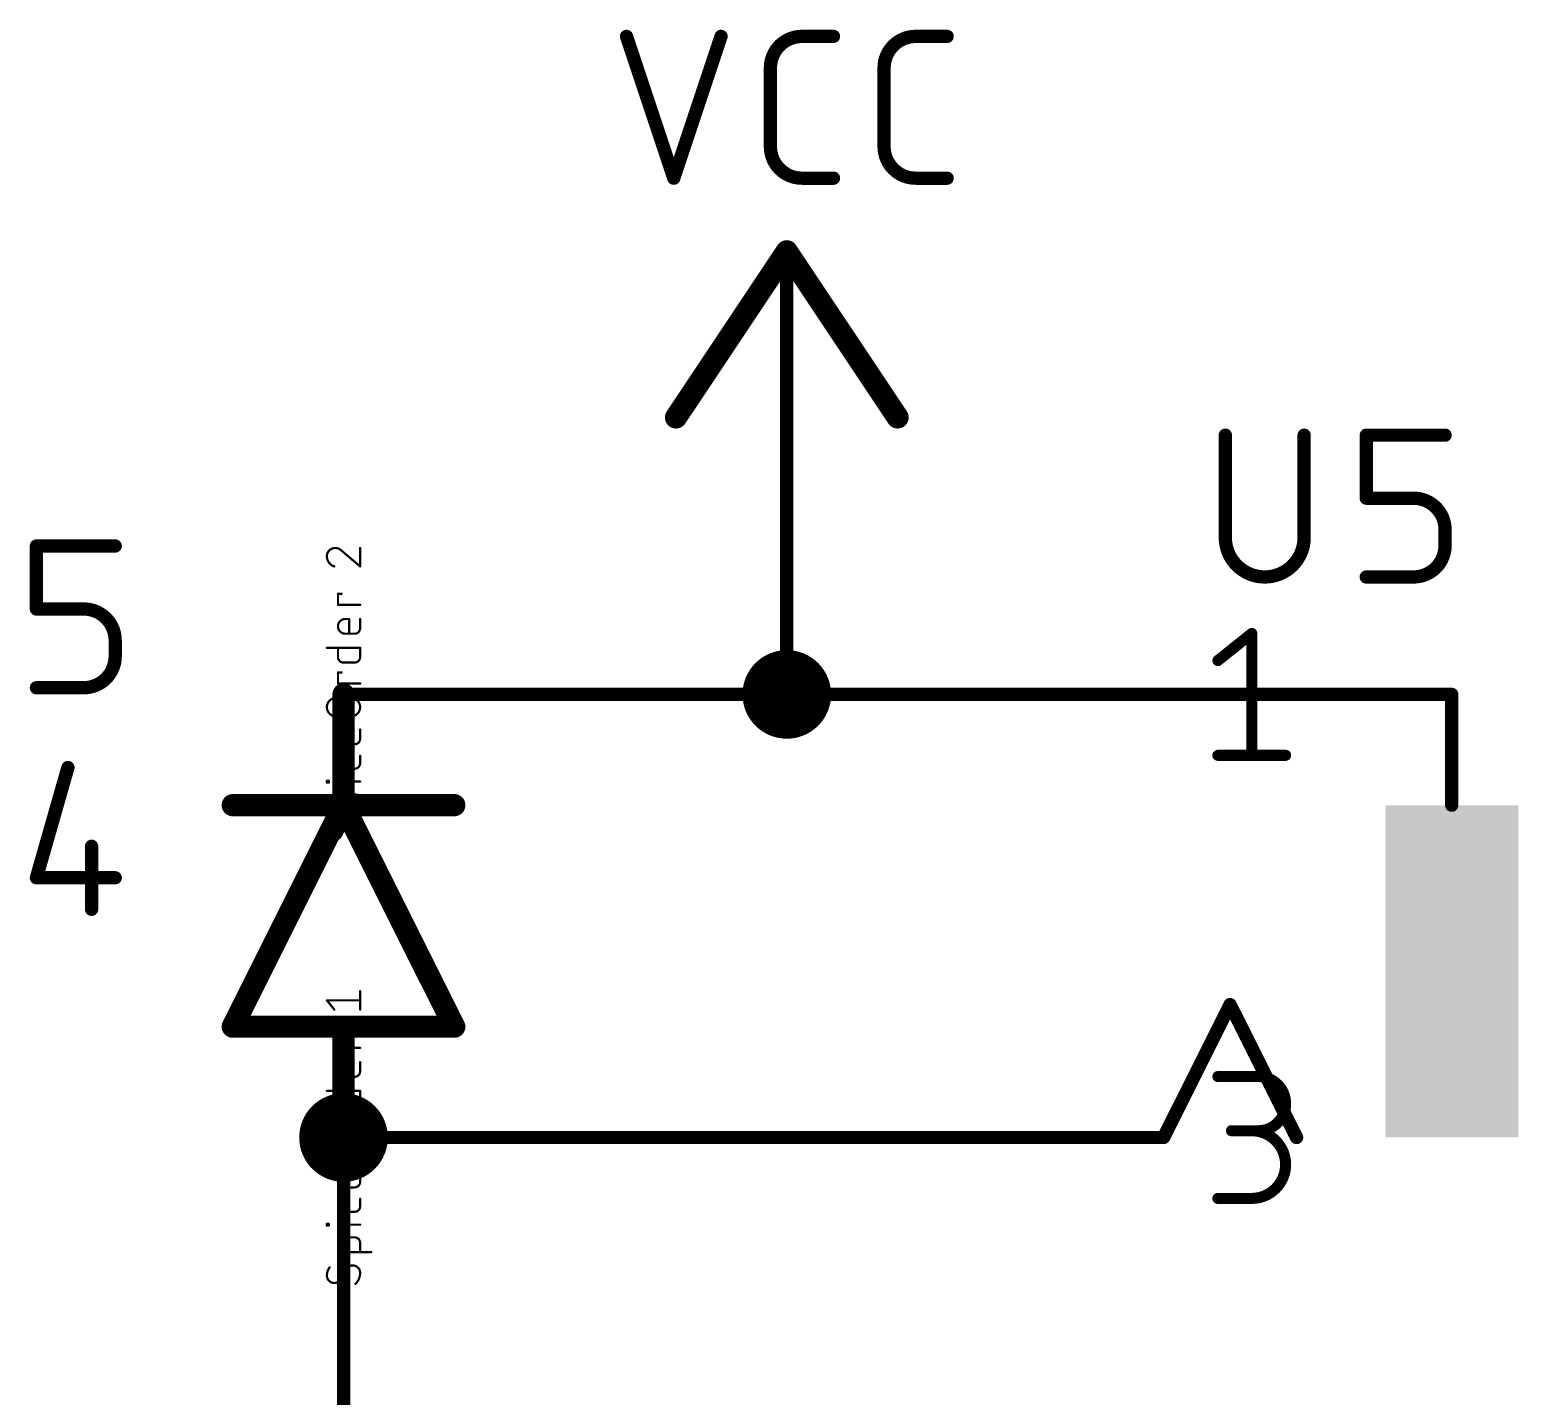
# Model space of a CAD drawing. Extents: x 13 to 226, y 41 to 152.
# Drawn here: x 194.52 to 211.58, y 75.77 to 91.44 of the extents above; entities that cross this region are included whole.
import ezdxf

# ---------------------------------------------------------------- set-up
doc = ezdxf.new("R2010")
doc.units = 0
for name, color, linetype in [('91', 122, 'CONTINUOUS'), ('94', 12, 'CONTINUOUS'), ('95', 251, 'CONTINUOUS'), ('96', 251, 'CONTINUOUS'), ('99', 40, 'CONTINUOUS')]:
    doc.layers.add(name, color=color, linetype=linetype)

# ---------------------------------------------------------------- blocks, each defined once
blk = doc.blocks.new('RECT')
blk.add_solid([(-0.5, -0.5), (0.5, -0.5), (-0.5, 0.5), (0.5, 0.5)])

msp = doc.modelspace()

# ---------------------------------------------------------------- linework, layer by layer
at = {"layer": '91', "const_width": 0.1524}
for points in [[(203.2, 83.82), (203.2, 86.36)], [(203.2, 83.82), (198.12, 83.82)], [(203.2, 78.74), (198.12, 78.74)], [(198.12, 76.2), (198.12, 78.74)]]:
    msp.add_lwpolyline(points, dxfattribs=at)
at = {"layer": '91'}
for points, const_width in [([(203.2381, 86.36, 1), (203.1619, 86.36)], 0.0762), ([(203.2, 83.566, 1), (203.2, 84.074, 1), (203.2, 83.566)], 0.508), ([(198.12, 83.8581, 1), (198.12, 83.7819)], 0.0762), ([(203.1619, 83.82, 1), (203.2381, 83.82)], 0.0762), ([(203.2, 83.7819, 1), (203.2, 83.8581)], 0.0762), ([(198.12, 78.486, 1), (198.12, 78.994, 1), (198.12, 78.486)], 0.508), ([(198.12, 78.7781, 1), (198.12, 78.7019)], 0.0762), ([(198.1581, 78.74, 1), (198.0819, 78.74)], 0.0762), ([(203.2, 78.7019, 1), (203.2, 78.7781)], 0.0762), ([(198.0819, 76.2, 1), (198.1581, 76.2)], 0.0762)]:
    msp.add_lwpolyline(points, format="xyb", dxfattribs=dict(at, const_width=const_width))
at = {"layer": '94'}
for points, const_width in [([(203.2, 88.9), (201.93, 86.995)], 0.254), ([(204.47, 86.995), (203.2, 88.9)], 0.254), ([(203.2, 86.36), (203.2, 88.9)], 0.1524), ([(198.12, 83.82), (198.12, 82.55)], 0.254), ([(203.2, 83.82), (205.74, 83.82)], 0.1524), ([(205.74, 83.82), (210.82, 83.82)], 0.1524), ([(210.82, 83.82), (210.82, 82.55)], 0.1524), ([(198.12, 82.55), (196.85, 80.01)], 0.254), ([(196.85, 82.55), (198.12, 82.55)], 0.254), ([(199.39, 80.01), (198.12, 82.55)], 0.254), ([(198.12, 82.55), (199.39, 82.55)], 0.254), ([(207.518, 78.74), (208.28, 80.264)], 0.1524), ([(208.28, 80.264), (209.042, 78.74)], 0.1524), ([(196.85, 80.01), (198.12, 80.01)], 0.254), ([(198.12, 80.01), (199.39, 80.01)], 0.254), ([(198.12, 80.01), (198.12, 78.74)], 0.254), ([(203.2, 78.74), (205.74, 78.74)], 0.1524), ([(205.74, 78.74), (207.518, 78.74)], 0.1524), ([(198.12, 76.2), (198.12, 73.66)], 0.1524)]:
    msp.add_lwpolyline(points, dxfattribs=dict(at, const_width=const_width))
for points, const_width in [([(203.2528, 88.9352, 1), (203.1472, 88.8648)], 0.127), ([(203.2528, 88.8648, 1), (203.1472, 88.9352)], 0.127), ([(203.2381, 88.9, 1), (203.1619, 88.9)], 0.0762), ([(201.8772, 87.0302, 1), (201.9828, 86.9598)], 0.127), ([(204.4172, 86.9598, 1), (204.5228, 87.0302)], 0.127), ([(203.1619, 86.36, 1), (203.2381, 86.36)], 0.0762), ([(198.1835, 83.82, 1), (198.0565, 83.82)], 0.127), ([(203.2, 83.8581, 1), (203.2, 83.7819)], 0.0762), ([(205.74, 83.8581, 1), (205.74, 83.7819)], 0.0762), ([(205.74, 83.7819, 1), (205.74, 83.8581)], 0.0762), ([(210.8581, 83.82, 1), (210.7819, 83.82)], 0.0762), ([(210.82, 83.7819, 1), (210.82, 83.8581)], 0.0762), ([(196.85, 82.6135, 1), (196.85, 82.4865)], 0.127), ([(198.1768, 82.5784, 1), (198.0632, 82.5216)], 0.127), ([(198.12, 82.6135, 1), (198.12, 82.4865)], 0.127), ([(198.0565, 82.55, 1), (198.1835, 82.55)], 0.127), ([(198.1768, 82.5216, 1), (198.0632, 82.5784)], 0.127), ([(198.12, 82.4865, 1), (198.12, 82.6135)], 0.127), ([(199.39, 82.4865, 1), (199.39, 82.6135)], 0.127), ([(210.7819, 82.55, 1), (210.8581, 82.55)], 0.0762), ([(208.3141, 80.281, 1), (208.2459, 80.247)], 0.0762), ([(208.3141, 80.247, 1), (208.2459, 80.281)], 0.0762), ([(196.85, 80.0735, 1), (196.85, 79.9465)], 0.127), ([(196.7932, 80.0384, 1), (196.9068, 79.9816)], 0.127), ([(198.12, 80.0735, 1), (198.12, 79.9465)], 0.127), ([(198.1835, 80.01, 1), (198.0565, 80.01)], 0.127), ([(198.12, 79.9465, 1), (198.12, 80.0735)], 0.127), ([(199.3332, 79.9816, 1), (199.4468, 80.0384)], 0.127), ([(199.39, 79.9465, 1), (199.39, 80.0735)], 0.127), ([(203.2, 78.7781, 1), (203.2, 78.7019)], 0.0762), ([(205.74, 78.7781, 1), (205.74, 78.7019)], 0.0762), ([(205.74, 78.7019, 1), (205.74, 78.7781)], 0.0762), ([(207.518, 78.7019, 1), (207.518, 78.7781)], 0.0762), ([(198.0565, 78.74, 1), (198.1835, 78.74)], 0.127), ([(207.4839, 78.757, 1), (207.5521, 78.723)], 0.0762), ([(209.0079, 78.723, 1), (209.0761, 78.757)], 0.0762), ([(198.1581, 76.2, 1), (198.0819, 76.2)], 0.0762)]:
    msp.add_lwpolyline(points, format="xyb", dxfattribs=dict(at, const_width=const_width))
at = {"layer": '95'}
for points, const_width in [([(208.2255, 86.7918), (208.2255, 85.6178)], 0.1524), ([(209.1286, 85.6178), (209.1286, 86.7918)], 0.1524), ([(209.8407, 86.0693), (209.8407, 86.7918)], 0.1524), ([(209.8407, 86.7918), (210.7438, 86.7918)], 0.1524), ([(210.3826, 86.0693), (209.8407, 86.0693)], 0.1524), ([(210.7438, 85.5274), (210.7438, 85.7081)], 0.1524), ([(194.6007, 84.7993), (194.6007, 85.5218)], 0.1524), ([(194.6007, 85.5218), (195.5038, 85.5218)], 0.1524), ([(209.8407, 85.1662), (210.3826, 85.1662)], 0.1524), ([(195.1426, 84.7993), (194.6007, 84.7993)], 0.1524), ([(195.5038, 84.2574), (195.5038, 84.4381)], 0.1524), ([(208.1403, 84.2081), (208.5284, 84.5185)], 0.127), ([(208.5284, 84.5185), (208.5284, 83.1215)], 0.127), ([(194.6007, 83.8962), (195.1426, 83.8962)], 0.1524), ([(208.1403, 83.1215), (208.9164, 83.1215)], 0.127), ([(208.1403, 79.4385), (208.606, 79.4385)], 0.127), ([(208.606, 78.8176), (208.2955, 78.8176)], 0.127), ([(208.1403, 78.0415), (208.5284, 78.0415)], 0.127)]:
    msp.add_lwpolyline(points, dxfattribs=dict(at, const_width=const_width))
for points, const_width in [([(208.2636, 86.7918, 1), (208.1874, 86.7918)], 0.0762), ([(209.1667, 86.7918, 1), (209.0905, 86.7918)], 0.0762), ([(209.8788, 86.7918, 1), (209.8026, 86.7918)], 0.0762), ([(209.8407, 86.8299, 1), (209.8407, 86.7537)], 0.0762), ([(210.7438, 86.7537, 1), (210.7438, 86.8299)], 0.0762), ([(209.8407, 86.1074, 1), (209.8407, 86.0312)], 0.0762), ([(210.7438, 85.7081, 0.4142), (210.3826, 86.0693)], 0.1524), ([(210.3826, 86.1074, 1), (210.3826, 86.0312)], 0.0762), ([(210.3826, 86.0312, 1), (210.3826, 86.1074)], 0.0762), ([(209.8026, 86.0693, 1), (209.8788, 86.0693)], 0.0762), ([(208.2255, 85.6178, 1), (209.1286, 85.6178)], 0.1524), ([(208.2636, 85.6178, 1), (208.1874, 85.6178)], 0.0762), ([(208.1874, 85.6178, 1), (208.2636, 85.6178)], 0.0762), ([(209.1667, 85.6178, 1), (209.0905, 85.6178)], 0.0762), ([(209.0905, 85.6178, 1), (209.1667, 85.6178)], 0.0762), ([(210.7819, 85.7081, 1), (210.7057, 85.7081)], 0.0762), ([(210.7057, 85.7081, 1), (210.7819, 85.7081)], 0.0762), ([(194.6388, 85.5218, 1), (194.5626, 85.5218)], 0.0762), ([(194.6007, 85.5599, 1), (194.6007, 85.4837)], 0.0762), ([(195.5038, 85.4837, 1), (195.5038, 85.5599)], 0.0762), ([(210.3826, 85.1662, 0.4142), (210.7438, 85.5274)], 0.1524), ([(210.7819, 85.5274, 1), (210.7057, 85.5274)], 0.0762), ([(210.7057, 85.5274, 1), (210.7819, 85.5274)], 0.0762), ([(209.8407, 85.2043, 1), (209.8407, 85.1281)], 0.0762), ([(210.3826, 85.2043, 1), (210.3826, 85.1281)], 0.0762), ([(210.3826, 85.1281, 1), (210.3826, 85.2043)], 0.0762), ([(194.6007, 84.8374, 1), (194.6007, 84.7612)], 0.0762), ([(194.5626, 84.7993, 1), (194.6388, 84.7993)], 0.0762), ([(195.5038, 84.4381, 0.4142), (195.1426, 84.7993)], 0.1524), ([(195.1426, 84.8374, 1), (195.1426, 84.7612)], 0.0762), ([(195.1426, 84.7612, 1), (195.1426, 84.8374)], 0.0762), ([(195.5419, 84.4381, 1), (195.4657, 84.4381)], 0.0762), ([(195.4657, 84.4381, 1), (195.5419, 84.4381)], 0.0762), ([(208.5601, 84.5185, 1), (208.4966, 84.5185)], 0.0635), ([(208.5482, 84.4937, 1), (208.5085, 84.5433)], 0.0635), ([(195.1426, 83.8962, 0.4142), (195.5038, 84.2574)], 0.1524), ([(195.5419, 84.2574, 1), (195.4657, 84.2574)], 0.0762), ([(195.4657, 84.2574, 1), (195.5419, 84.2574)], 0.0762), ([(208.1205, 84.2328, 1), (208.1601, 84.1833)], 0.0635), ([(194.6007, 83.9343, 1), (194.6007, 83.8581)], 0.0762), ([(195.1426, 83.9343, 1), (195.1426, 83.8581)], 0.0762), ([(195.1426, 83.8581, 1), (195.1426, 83.9343)], 0.0762), ([(208.1403, 83.1532, 1), (208.1403, 83.0897)], 0.0635), ([(208.4966, 83.1215, 1), (208.5601, 83.1215)], 0.0635), ([(208.9164, 83.0897, 1), (208.9164, 83.1532)], 0.0635), ([(208.1403, 79.4703, 1), (208.1403, 79.4068)], 0.0635), ([(208.606, 78.8176, 1), (208.606, 79.4385)], 0.127), ([(208.606, 79.4703, 1), (208.606, 79.4068)], 0.0635), ([(208.606, 79.4068, 1), (208.606, 79.4703)], 0.0635), ([(208.2955, 78.8494, 1), (208.2955, 78.7859)], 0.0635), ([(208.5284, 78.8494, 1), (208.5284, 78.7859)], 0.0635), ([(208.5284, 78.0415, 1), (208.5284, 78.8176)], 0.127), ([(208.606, 78.8494, 1), (208.606, 78.7859)], 0.0635), ([(208.606, 78.7859, 1), (208.606, 78.8494)], 0.0635), ([(208.1403, 78.0733, 1), (208.1403, 78.0097)], 0.0635), ([(208.5284, 78.0733, 1), (208.5284, 78.0097)], 0.0635), ([(208.5284, 78.0097, 1), (208.5284, 78.0733)], 0.0635)]:
    msp.add_lwpolyline(points, format="xyb", dxfattribs=dict(at, const_width=const_width))
at = {"layer": '96', "const_width": 0.1524}
for points in [[(201.3627, 91.3638), (201.9046, 89.7382)], [(201.9046, 89.7382), (202.4464, 91.3638)], [(203.3734, 91.3638), (203.7347, 91.3638)], [(204.676, 91.3638), (205.0373, 91.3638)], [(203.0122, 90.0994), (203.0122, 91.0026)], [(204.3148, 90.0994), (204.3148, 91.0026)], [(203.7347, 89.7382), (203.3734, 89.7382)], [(205.0373, 89.7382), (204.676, 89.7382)], [(194.9619, 82.9818), (194.6007, 81.7174)], [(195.2329, 82.0787), (195.2329, 81.3562)], [(194.6007, 81.7174), (195.5038, 81.7174)]]:
    msp.add_lwpolyline(points, dxfattribs=at)
at = {"layer": '96'}
for points, const_width in [([(201.3989, 91.3758, 1), (201.3266, 91.3518)], 0.0762), ([(202.4826, 91.3518, 1), (202.4103, 91.3758)], 0.0762), ([(203.3734, 91.3638, 0.4142), (203.0122, 91.0026)], 0.1524), ([(203.3734, 91.4019, 1), (203.3734, 91.3257)], 0.0762), ([(203.3734, 91.3257, 1), (203.3734, 91.4019)], 0.0762), ([(203.7347, 91.3257, 1), (203.7347, 91.4019)], 0.0762), ([(204.676, 91.3638, 0.4142), (204.3148, 91.0026)], 0.1524), ([(204.676, 91.4019, 1), (204.676, 91.3257)], 0.0762), ([(204.676, 91.3257, 1), (204.676, 91.4019)], 0.0762), ([(205.0373, 91.3257, 1), (205.0373, 91.4019)], 0.0762), ([(203.0503, 91.0026, 1), (202.9741, 91.0026)], 0.0762), ([(202.9741, 91.0026, 1), (203.0503, 91.0026)], 0.0762), ([(204.3529, 91.0026, 1), (204.2767, 91.0026)], 0.0762), ([(204.2767, 91.0026, 1), (204.3529, 91.0026)], 0.0762), ([(203.0122, 90.0994, 0.4142), (203.3734, 89.7382)], 0.1524), ([(203.0503, 90.0994, 1), (202.9741, 90.0994)], 0.0762), ([(202.9741, 90.0994, 1), (203.0503, 90.0994)], 0.0762), ([(204.3148, 90.0994, 0.4142), (204.676, 89.7382)], 0.1524), ([(204.3529, 90.0994, 1), (204.2767, 90.0994)], 0.0762), ([(204.2767, 90.0994, 1), (204.3529, 90.0994)], 0.0762), ([(201.8684, 89.7502, 1), (201.9407, 89.7262)], 0.0762), ([(201.8684, 89.7262, 1), (201.9407, 89.7502)], 0.0762), ([(203.3734, 89.7763, 1), (203.3734, 89.7001)], 0.0762), ([(203.3734, 89.7001, 1), (203.3734, 89.7763)], 0.0762), ([(203.7347, 89.7001, 1), (203.7347, 89.7763)], 0.0762), ([(204.676, 89.7763, 1), (204.676, 89.7001)], 0.0762), ([(204.676, 89.7001, 1), (204.676, 89.7763)], 0.0762), ([(205.0373, 89.7001, 1), (205.0373, 89.7763)], 0.0762), ([(194.9986, 82.9713, 1), (194.9253, 82.9923)], 0.0762), ([(195.271, 82.0787, 1), (195.1948, 82.0787)], 0.0762), ([(194.6007, 81.7555, 1), (194.6007, 81.6793)], 0.0762), ([(194.5641, 81.7279, 1), (194.6373, 81.707)], 0.0762), ([(195.5038, 81.6793, 1), (195.5038, 81.7555)], 0.0762), ([(195.1948, 81.3562, 1), (195.271, 81.3562)], 0.0762)]:
    msp.add_lwpolyline(points, format="xyb", dxfattribs=dict(at, const_width=const_width))
at = {"layer": '99'}
for points, const_width in [([(198.0248, 85.4986, 0.4142), (197.9295, 85.4033)], 0.0254), ([(198.0247, 85.5049, 1), (198.0248, 85.4922)], 0.0127), ([(198.0988, 85.4668, 0.2053), (198.0248, 85.4986)], 0.0254), ([(198.0248, 85.4922, 1), (198.0248, 85.5049)], 0.0127), ([(198.1029, 85.4717, 1), (198.0947, 85.462)], 0.0127), ([(198.0942, 85.4625, 1), (198.1034, 85.4712)], 0.0127), ([(198.3169, 85.4986, 1), (198.3042, 85.4986)], 0.0127), ([(197.9295, 85.4033, 0.3252), (198.0142, 85.2869)], 0.0254), ([(197.9358, 85.4033, 1), (197.9232, 85.4033)], 0.0127), ([(197.9232, 85.4033, 1), (197.9359, 85.4033)], 0.0127), ([(198.0122, 85.2809, 1), (198.0161, 85.293)], 0.0127), ([(198.3042, 85.2869, 1), (198.3169, 85.2869)], 0.0127), ([(198.3064, 85.2821, 1), (198.3146, 85.2918)], 0.0127), ([(198.0628, 84.9737, 1), (198.0502, 84.9737)], 0.0127), ([(198.0565, 84.98, 1), (198.0565, 84.9673)], 0.0127), ([(198.0988, 84.9673, 1), (198.0988, 84.98)], 0.0127), ([(198.0565, 84.853, 1), (198.0565, 84.8403)], 0.0127), ([(198.0502, 84.8467, 1), (198.0628, 84.8467)], 0.0127), ([(198.3105, 84.8403, 1), (198.3105, 84.853)], 0.0127), ([(198.1412, 84.6849, 1), (198.1412, 84.5156)], 0.0254), ([(198.1412, 84.6913, 1), (198.1412, 84.6786)], 0.0127), ([(198.1412, 84.6786, 1), (198.1412, 84.6913)], 0.0127), ([(198.1899, 84.6849, 1), (198.1772, 84.6849)], 0.0127), ([(198.1835, 84.6786, 1), (198.1835, 84.6913)], 0.0127), ([(198.3169, 84.6849, 1), (198.3042, 84.6849)], 0.0127), ([(198.1412, 84.522, 1), (198.1412, 84.5093)], 0.0127), ([(198.1412, 84.5093, 1), (198.1412, 84.522)], 0.0127), ([(198.1772, 84.5156, 1), (198.1899, 84.5156)], 0.0127), ([(198.247, 84.5156, 0.4142), (198.3105, 84.5791)], 0.0254), ([(198.247, 84.522, 1), (198.247, 84.5093)], 0.0127), ([(198.247, 84.5093, 1), (198.247, 84.522)], 0.0127), ([(198.3169, 84.5791, 1), (198.3042, 84.5791)], 0.0127), ([(198.3042, 84.5791, 1), (198.3169, 84.5791)], 0.0127), ([(197.9295, 84.3604, 1), (197.9295, 84.3477)], 0.0127), ([(198.0628, 84.3541, 1), (198.0502, 84.3541)], 0.0127), ([(198.3169, 84.3541, 1), (198.3042, 84.3541)], 0.0127), ([(198.3105, 84.3477, 1), (198.3105, 84.3604)], 0.0127), ([(198.0565, 84.2483, 0.4142), (198.12, 84.1848)], 0.0254), ([(198.0628, 84.2483, 1), (198.0502, 84.2483)], 0.0127), ([(198.0502, 84.2483, 1), (198.0628, 84.2483)], 0.0127), ([(198.12, 84.1911, 1), (198.12, 84.1784)], 0.0127), ([(198.12, 84.1784, 1), (198.12, 84.1911)], 0.0127), ([(198.247, 84.1848, 0.4142), (198.3105, 84.2483)], 0.0254), ([(198.247, 84.1911, 1), (198.247, 84.1784)], 0.0127), ([(198.247, 84.1784, 1), (198.247, 84.1911)], 0.0127), ([(198.3169, 84.2483, 1), (198.3042, 84.2483)], 0.0127), ([(198.3042, 84.2483, 1), (198.3169, 84.2483)], 0.0127), ([(198.0628, 84.0715, 1), (198.0502, 84.0715)], 0.0127), ([(198.0565, 84.0778, 1), (198.0565, 84.0651)], 0.0127), ([(198.0565, 83.9508, 1), (198.0565, 83.9381)], 0.0127), ([(198.0502, 83.9445, 1), (198.0628, 83.9445)], 0.0127), ([(198.0988, 84.0651, 1), (198.0988, 84.0778)], 0.0127), ([(198.3105, 83.9381, 1), (198.3105, 83.9508)], 0.0127), ([(198.0353, 83.7795, 1), (198.0353, 83.5679)], 0.0254), ([(198.0353, 83.7859, 1), (198.0353, 83.7732)], 0.0127), ([(198.0353, 83.7732, 1), (198.0353, 83.7859)], 0.0127), ([(198.2047, 83.5679, 1), (198.2047, 83.7795)], 0.0254), ([(198.2047, 83.7859, 1), (198.2047, 83.7732)], 0.0127), ([(198.2047, 83.7732, 1), (198.2047, 83.7859)], 0.0127), ([(198.0353, 83.5742, 1), (198.0353, 83.5615)], 0.0127), ([(198.0353, 83.5615, 1), (198.0353, 83.5742)], 0.0127), ([(198.1412, 83.417, 1), (198.1412, 83.2477)], 0.0254), ([(198.1412, 83.4233, 1), (198.1412, 83.4106)], 0.0127), ([(198.1412, 83.4106, 1), (198.1412, 83.4233)], 0.0127), ([(198.1899, 83.417, 1), (198.1772, 83.417)], 0.0127), ([(198.1835, 83.4106, 1), (198.1835, 83.4233)], 0.0127), ([(198.2047, 83.5742, 1), (198.2047, 83.5615)], 0.0127), ([(198.2047, 83.5615, 1), (198.2047, 83.5742)], 0.0127), ([(198.3169, 83.417, 1), (198.3042, 83.417)], 0.0127), ([(198.1412, 83.254, 1), (198.1412, 83.2413)], 0.0127), ([(198.1412, 83.2413, 1), (198.1412, 83.254)], 0.0127), ([(198.1772, 83.2477, 1), (198.1899, 83.2477)], 0.0127), ([(198.247, 83.2477, 0.4142), (198.3105, 83.3112)], 0.0254), ([(198.247, 83.254, 1), (198.247, 83.2413)], 0.0127), ([(198.247, 83.2413, 1), (198.247, 83.254)], 0.0127), ([(198.3169, 83.3112, 1), (198.3042, 83.3112)], 0.0127), ([(198.3042, 83.3112, 1), (198.3169, 83.3112)], 0.0127), ([(198.0628, 83.1158, 1), (198.0502, 83.1158)], 0.0127), ([(198.3169, 83.1158, 1), (198.3042, 83.1158)], 0.0127), ([(198.0565, 83.0311, 0.4142), (198.12, 82.9676)], 0.0254), ([(198.0628, 83.0311, 1), (198.0502, 83.0311)], 0.0127), ([(198.0502, 83.0311, 1), (198.0628, 83.0311)], 0.0127), ([(198.12, 82.974, 1), (198.12, 82.9613)], 0.0127), ([(198.12, 82.9613, 1), (198.12, 82.974)], 0.0127), ([(198.247, 82.9676, 0.4142), (198.3105, 83.0311)], 0.0254), ([(198.247, 82.974, 1), (198.247, 82.9613)], 0.0127), ([(198.247, 82.9613, 1), (198.247, 82.974)], 0.0127), ([(198.3169, 83.0311, 1), (198.3042, 83.0311)], 0.0127), ([(198.3042, 83.0311, 1), (198.3169, 83.0311)], 0.0127), ([(197.9295, 82.8372, 1), (197.9295, 82.8245)], 0.0127), ([(197.9295, 82.816, 1), (197.9295, 82.8033)], 0.0127), ([(197.9359, 82.8308, 1), (197.9232, 82.8308)], 0.0127), ([(197.9232, 82.8097, 1), (197.9359, 82.8097)], 0.0127), ([(197.957, 82.8308, 1), (197.9443, 82.8308)], 0.0127), ([(197.9443, 82.8097, 1), (197.957, 82.8097)], 0.0127), ([(197.9507, 82.8245, 1), (197.9507, 82.8372)], 0.0127), ([(197.9507, 82.8033, 1), (197.9507, 82.816)], 0.0127), ([(198.0565, 82.8266, 1), (198.0565, 82.8139)], 0.0127), ([(198.3105, 82.8139, 1), (198.3105, 82.8266)], 0.0127), ([(198.12, 82.675, 0.4142), (198.0565, 82.6115)], 0.0254), ([(198.0628, 82.6115, 1), (198.0502, 82.6115)], 0.0127), ([(198.0502, 82.6115, 1), (198.0628, 82.6115)], 0.0127), ([(198.12, 82.6813, 1), (198.12, 82.6686)], 0.0127), ([(198.12, 82.6686, 1), (198.12, 82.6813)], 0.0127), ([(198.3105, 82.6115, 0.4142), (198.247, 82.675)], 0.0254), ([(198.247, 82.6813, 1), (198.247, 82.6686)], 0.0127), ([(198.247, 82.6686, 1), (198.247, 82.6813)], 0.0127), ([(198.3169, 82.6115, 1), (198.3042, 82.6115)], 0.0127), ([(198.3042, 82.6115, 1), (198.3169, 82.6115)], 0.0127), ([(198.0565, 82.512, 1), (198.0565, 82.4993)], 0.0127), ([(198.0502, 82.5056, 1), (198.0628, 82.5056)], 0.0127), ([(198.3042, 82.5056, 1), (198.3169, 82.5056)], 0.0127), ([(198.4375, 82.4993, 1), (198.4375, 82.512)], 0.0127), ([(197.9613, 82.3319, 0.1623), (197.9295, 82.2367)], 0.0254), ([(197.9295, 82.2367, 0.4142), (198.0142, 82.152)], 0.0254), ([(197.9359, 82.2367, 1), (197.9232, 82.2367)], 0.0127), ([(197.9232, 82.2367, 1), (197.9359, 82.2367)], 0.0127), ([(197.9663, 82.3281, 1), (197.9562, 82.3357)], 0.0127), ([(198.2258, 82.3531, 0.2656), (198.1518, 82.3107)], 0.0254), ([(198.1463, 82.314, 1), (198.1572, 82.3075)], 0.0127), ([(198.1573, 82.3077, 1), (198.1462, 82.3138)], 0.0127), ([(198.3105, 82.2684, 0.4142), (198.2258, 82.3531)], 0.0254), ([(198.2258, 82.3594, 1), (198.2258, 82.3467)], 0.0127), ([(198.2258, 82.3467, 1), (198.2258, 82.3594)], 0.0127), ([(198.2576, 82.1414, 0.2), (198.3105, 82.2684)], 0.0254), ([(198.3168, 82.2684, 1), (198.3042, 82.2684)], 0.0127), ([(198.3042, 82.2684, 1), (198.3169, 82.2684)], 0.0127), ([(198.0142, 82.152, 0.2656), (198.0883, 82.1943)], 0.0254), ([(198.0142, 82.1583, 1), (198.0142, 82.1457)], 0.0127), ([(198.0142, 82.1457, 1), (198.0142, 82.1583)], 0.0127), ([(198.0827, 82.1974, 1), (198.0938, 82.1913)], 0.0127), ([(198.0937, 82.1911, 1), (198.0828, 82.1976)], 0.0127), ([(198.2531, 82.1459, 1), (198.2621, 82.1369)], 0.0127), ([(198.3169, 80.4186, 1), (198.3042, 80.4186)], 0.0127), ([(197.9345, 80.3167, 1), (197.9245, 80.3088)], 0.0127), ([(197.9295, 80.3191, 1), (197.9295, 80.3064)], 0.0127), ([(198.0092, 80.2029, 1), (198.0191, 80.2109)], 0.0127), ([(198.3042, 80.2069, 1), (198.3169, 80.2069)], 0.0127), ([(198.3105, 80.3064, 1), (198.3105, 80.3191)], 0.0127), ([(198.0628, 79.8937, 1), (198.0502, 79.8937)], 0.0127), ([(198.0565, 79.9, 1), (198.0565, 79.8873)], 0.0127), ([(198.0988, 79.8873, 1), (198.0988, 79.9)], 0.0127), ([(198.0565, 79.773, 1), (198.0565, 79.7603)], 0.0127), ([(198.0502, 79.7667, 1), (198.0628, 79.7667)], 0.0127), ([(198.3105, 79.7603, 1), (198.3105, 79.773)], 0.0127), ([(198.1412, 79.6049, 1), (198.1412, 79.4356)], 0.0254), ([(198.1412, 79.6113, 1), (198.1412, 79.5986)], 0.0127), ([(198.1412, 79.5986, 1), (198.1412, 79.6113)], 0.0127), ([(198.1899, 79.6049, 1), (198.1772, 79.6049)], 0.0127), ([(198.1835, 79.5986, 1), (198.1835, 79.6113)], 0.0127), ([(198.247, 79.4356, 0.4142), (198.3105, 79.4991)], 0.0254), ([(198.3169, 79.6049, 1), (198.3042, 79.6049)], 0.0127), ([(198.3169, 79.4991, 1), (198.3042, 79.4991)], 0.0127), ([(198.3042, 79.4991, 1), (198.3169, 79.4991)], 0.0127), ([(198.1412, 79.442, 1), (198.1412, 79.4293)], 0.0127), ([(198.1412, 79.4293, 1), (198.1412, 79.442)], 0.0127), ([(198.1772, 79.4356, 1), (198.1899, 79.4356)], 0.0127), ([(198.247, 79.442, 1), (198.247, 79.4293)], 0.0127), ([(198.247, 79.4293, 1), (198.247, 79.442)], 0.0127), ([(197.9295, 79.2804, 1), (197.9295, 79.2677)], 0.0127), ([(198.0628, 79.2741, 1), (198.0502, 79.2741)], 0.0127), ([(198.0565, 79.1683, 0.4142), (198.12, 79.1048)], 0.0254), ([(198.0628, 79.1683, 1), (198.0502, 79.1683)], 0.0127), ([(198.0502, 79.1683, 1), (198.0628, 79.1683)], 0.0127), ([(198.247, 79.1048, 0.4142), (198.3105, 79.1683)], 0.0254), ([(198.3169, 79.2741, 1), (198.3042, 79.2741)], 0.0127), ([(198.3169, 79.1683, 1), (198.3042, 79.1683)], 0.0127), ([(198.3042, 79.1683, 1), (198.3169, 79.1683)], 0.0127), ([(198.3105, 79.2677, 1), (198.3105, 79.2804)], 0.0127), ([(198.0628, 78.9915, 1), (198.0502, 78.9915)], 0.0127), ([(198.0565, 78.9978, 1), (198.0565, 78.9851)], 0.0127), ([(198.0988, 78.9851, 1), (198.0988, 78.9978)], 0.0127), ([(198.12, 79.1111, 1), (198.12, 79.0984)], 0.0127), ([(198.12, 79.0984, 1), (198.12, 79.1111)], 0.0127), ([(198.247, 79.1111, 1), (198.247, 79.0984)], 0.0127), ([(198.247, 79.0984, 1), (198.247, 79.1111)], 0.0127), ([(198.0565, 78.8708, 1), (198.0565, 78.8581)], 0.0127), ([(198.0502, 78.8645, 1), (198.0628, 78.8645)], 0.0127), ([(198.3105, 78.8581, 1), (198.3105, 78.8708)], 0.0127), ([(198.0353, 78.6995, 1), (198.0353, 78.4879)], 0.0254), ([(198.0353, 78.7059, 1), (198.0353, 78.6932)], 0.0127), ([(198.0353, 78.6932, 1), (198.0353, 78.7059)], 0.0127), ([(198.2047, 78.4879, 1), (198.2047, 78.6995)], 0.0254), ([(198.2047, 78.7059, 1), (198.2047, 78.6932)], 0.0127), ([(198.2047, 78.6932, 1), (198.2047, 78.7059)], 0.0127), ([(198.0353, 78.4942, 1), (198.0353, 78.4815)], 0.0127), ([(198.0353, 78.4815, 1), (198.0353, 78.4942)], 0.0127), ([(198.2047, 78.4942, 1), (198.2047, 78.4815)], 0.0127), ([(198.2047, 78.4815, 1), (198.2047, 78.4942)], 0.0127), ([(198.1412, 78.337, 1), (198.1412, 78.1677)], 0.0254), ([(198.1412, 78.3433, 1), (198.1412, 78.3306)], 0.0127), ([(198.1412, 78.3306, 1), (198.1412, 78.3433)], 0.0127), ([(198.1899, 78.337, 1), (198.1772, 78.337)], 0.0127), ([(198.1835, 78.3306, 1), (198.1835, 78.3433)], 0.0127), ([(198.3169, 78.337, 1), (198.3042, 78.337)], 0.0127), ([(198.1412, 78.174, 1), (198.1412, 78.1613)], 0.0127), ([(198.1412, 78.1613, 1), (198.1412, 78.174)], 0.0127), ([(198.1772, 78.1677, 1), (198.1899, 78.1677)], 0.0127), ([(198.247, 78.1677, 0.4142), (198.3105, 78.2312)], 0.0254), ([(198.247, 78.174, 1), (198.247, 78.1613)], 0.0127), ([(198.247, 78.1613, 1), (198.247, 78.174)], 0.0127), ([(198.3169, 78.2312, 1), (198.3042, 78.2312)], 0.0127), ([(198.3042, 78.2312, 1), (198.3169, 78.2312)], 0.0127), ([(198.0628, 78.0358, 1), (198.0502, 78.0358)], 0.0127), ([(198.0565, 77.9511, 0.4142), (198.12, 77.8876)], 0.0254), ([(198.0628, 77.9511, 1), (198.0502, 77.9511)], 0.0127), ([(198.0502, 77.9511, 1), (198.0628, 77.9511)], 0.0127), ([(198.247, 77.8876, 0.4142), (198.3105, 77.9511)], 0.0254), ([(198.3169, 78.0358, 1), (198.3042, 78.0358)], 0.0127), ([(198.3169, 77.9511, 1), (198.3042, 77.9511)], 0.0127), ([(198.3042, 77.9511, 1), (198.3169, 77.9511)], 0.0127), ([(198.12, 77.894, 1), (198.12, 77.8813)], 0.0127), ([(198.12, 77.8813, 1), (198.12, 77.894)], 0.0127), ([(198.247, 77.894, 1), (198.247, 77.8813)], 0.0127), ([(198.247, 77.8813, 1), (198.247, 77.894)], 0.0127), ([(197.9295, 77.7572, 1), (197.9295, 77.7445)], 0.0127), ([(197.9295, 77.736, 1), (197.9295, 77.7233)], 0.0127), ([(197.9359, 77.7508, 1), (197.9232, 77.7508)], 0.0127), ([(197.9232, 77.7297, 1), (197.9359, 77.7297)], 0.0127), ([(197.957, 77.7508, 1), (197.9443, 77.7508)], 0.0127), ([(197.9443, 77.7297, 1), (197.957, 77.7297)], 0.0127), ([(197.9507, 77.7445, 1), (197.9507, 77.7572)], 0.0127), ([(197.9507, 77.7233, 1), (197.9507, 77.736)], 0.0127), ([(198.0565, 77.7466, 1), (198.0565, 77.7339)], 0.0127), ([(198.3105, 77.7339, 1), (198.3105, 77.7466)], 0.0127), ([(198.12, 77.595, 0.4142), (198.0565, 77.5315)], 0.0254), ([(198.0628, 77.5315, 1), (198.0502, 77.5315)], 0.0127), ([(198.0502, 77.5315, 1), (198.0628, 77.5315)], 0.0127), ([(198.12, 77.6013, 1), (198.12, 77.5886)], 0.0127), ([(198.12, 77.5886, 1), (198.12, 77.6013)], 0.0127), ([(198.3105, 77.5315, 0.4142), (198.247, 77.595)], 0.0254), ([(198.247, 77.6013, 1), (198.247, 77.5886)], 0.0127), ([(198.247, 77.5886, 1), (198.247, 77.6013)], 0.0127), ([(198.3169, 77.5315, 1), (198.3042, 77.5315)], 0.0127), ([(198.3042, 77.5315, 1), (198.3169, 77.5315)], 0.0127), ([(198.0565, 77.432, 1), (198.0565, 77.4193)], 0.0127), ([(198.0502, 77.4256, 1), (198.0628, 77.4256)], 0.0127), ([(198.2258, 77.2731, 0.2656), (198.1518, 77.2308)], 0.0254), ([(198.3105, 77.1884, 0.4142), (198.2258, 77.2731)], 0.0254), ([(198.2258, 77.2794, 1), (198.2258, 77.2667)], 0.0127), ([(198.2258, 77.2667, 1), (198.2258, 77.2794)], 0.0127), ([(198.3042, 77.4256, 1), (198.3169, 77.4256)], 0.0127), ([(198.4375, 77.4193, 1), (198.4375, 77.432)], 0.0127), ([(197.9613, 77.2519, 0.1623), (197.9295, 77.1567)], 0.0254), ([(197.9295, 77.1567, 0.4142), (198.0142, 77.072)], 0.0254), ([(197.9359, 77.1567, 1), (197.9232, 77.1567)], 0.0127), ([(197.9232, 77.1567, 1), (197.9359, 77.1567)], 0.0127), ([(197.9663, 77.2481, 1), (197.9562, 77.2557)], 0.0127), ([(198.0142, 77.072, 0.2656), (198.0883, 77.1143)], 0.0254), ([(198.0827, 77.1174, 1), (198.0938, 77.1113)], 0.0127), ([(198.0937, 77.1111, 1), (198.0828, 77.1176)], 0.0127), ([(198.1463, 77.234, 1), (198.1572, 77.2275)], 0.0127), ([(198.1573, 77.2277, 1), (198.1462, 77.2338)], 0.0127), ([(198.2576, 77.0614, 0.2), (198.3105, 77.1884)], 0.0254), ([(198.3168, 77.1884, 1), (198.3042, 77.1884)], 0.0127), ([(198.3042, 77.1884, 1), (198.3169, 77.1884)], 0.0127), ([(198.0142, 77.0783, 1), (198.0142, 77.0657)], 0.0127), ([(198.0142, 77.0657, 1), (198.0142, 77.0784)], 0.0127), ([(198.2531, 77.0659, 1), (198.2621, 77.0569)], 0.0127)]:
    msp.add_lwpolyline(points, format="xyb", dxfattribs=dict(at, const_width=const_width))
at = {"layer": '99', "const_width": 0.0254}
for points in [[(198.0988, 85.4668), (198.3105, 85.2869)], [(198.3105, 85.2869), (198.3105, 85.4986)], [(198.0565, 84.8467), (198.0565, 84.9737)], [(198.0565, 84.9737), (198.0988, 84.9737)], [(198.3105, 84.8467), (198.0565, 84.8467)], [(198.1412, 84.6849), (198.1835, 84.6849)], [(198.1835, 84.6849), (198.1835, 84.5156)], [(198.3105, 84.6849), (198.3105, 84.5791)], [(198.247, 84.5156), (198.1412, 84.5156)], [(197.9295, 84.3541), (198.3105, 84.3541)], [(198.0565, 84.2483), (198.0565, 84.3541)], [(198.3105, 84.3541), (198.3105, 84.2483)], [(198.247, 84.1848), (198.12, 84.1848)], [(198.0565, 83.9445), (198.0565, 84.0715)], [(198.0565, 84.0715), (198.0988, 84.0715)], [(198.3105, 83.9445), (198.0565, 83.9445)], [(198.0353, 83.7795), (198.2047, 83.7795)], [(198.2047, 83.5679), (198.0353, 83.5679)], [(198.1412, 83.417), (198.1835, 83.417)], [(198.1835, 83.417), (198.1835, 83.2477)], [(198.3105, 83.417), (198.3105, 83.3112)], [(198.247, 83.2477), (198.1412, 83.2477)], [(198.0565, 83.0311), (198.0565, 83.1158)], [(198.3105, 83.1158), (198.3105, 83.0311)], [(198.247, 82.9676), (198.12, 82.9676)], [(197.9295, 82.8097), (197.9295, 82.8308)], [(197.9295, 82.8308), (197.9507, 82.8308)], [(197.9507, 82.8097), (197.9295, 82.8097)], [(197.9507, 82.8308), (197.9507, 82.8097)], [(198.3105, 82.8203), (198.0565, 82.8203)], [(198.0565, 82.5056), (198.0565, 82.6115)], [(198.12, 82.675), (198.247, 82.675)], [(198.3105, 82.6115), (198.3105, 82.5056)], [(198.4375, 82.5056), (198.0565, 82.5056)], [(198.1518, 82.3107), (198.0883, 82.1943)], [(198.3105, 80.2069), (198.3105, 80.4186)], [(198.0142, 80.2069), (197.9295, 80.3127)], [(197.9295, 80.3127), (198.3105, 80.3127)], [(198.0565, 79.7667), (198.0565, 79.8937)], [(198.0565, 79.8937), (198.0988, 79.8937)], [(198.3105, 79.7667), (198.0565, 79.7667)], [(198.1412, 79.6049), (198.1835, 79.6049)], [(198.1835, 79.6049), (198.1835, 79.4356)], [(198.3105, 79.6049), (198.3105, 79.4991)], [(198.247, 79.4356), (198.1412, 79.4356)], [(197.9295, 79.2741), (198.3105, 79.2741)], [(198.0565, 79.1683), (198.0565, 79.2741)], [(198.3105, 79.2741), (198.3105, 79.1683)], [(198.0565, 78.8645), (198.0565, 78.9915)], [(198.0565, 78.9915), (198.0988, 78.9915)], [(198.247, 79.1048), (198.12, 79.1048)], [(198.3105, 78.8645), (198.0565, 78.8645)], [(198.0353, 78.6995), (198.2047, 78.6995)], [(198.2047, 78.4879), (198.0353, 78.4879)], [(198.1412, 78.337), (198.1835, 78.337)], [(198.1835, 78.337), (198.1835, 78.1677)], [(198.3105, 78.337), (198.3105, 78.2312)], [(198.247, 78.1677), (198.1412, 78.1677)], [(198.0565, 77.9511), (198.0565, 78.0358)], [(198.3105, 78.0358), (198.3105, 77.9511)], [(198.247, 77.8876), (198.12, 77.8876)], [(197.9295, 77.7297), (197.9295, 77.7508)], [(197.9295, 77.7508), (197.9507, 77.7508)], [(197.9507, 77.7297), (197.9295, 77.7297)], [(197.9507, 77.7508), (197.9507, 77.7297)], [(198.3105, 77.7403), (198.0565, 77.7403)], [(198.0565, 77.4256), (198.0565, 77.5315)], [(198.12, 77.595), (198.247, 77.595)], [(198.3105, 77.5315), (198.3105, 77.4256)], [(198.4375, 77.4256), (198.0565, 77.4256)], [(198.1518, 77.2308), (198.0883, 77.1143)]]:
    msp.add_lwpolyline(points, dxfattribs=at)

# ---------------------------------------------------------------- block references
at = {"layer": '94', "xscale": 1.524, "yscale": 3.81, "rotation": 180}
msp.add_blockref('RECT', (210.82, 80.645), dxfattribs=at)

doc.saveas('drawing.dxf')
